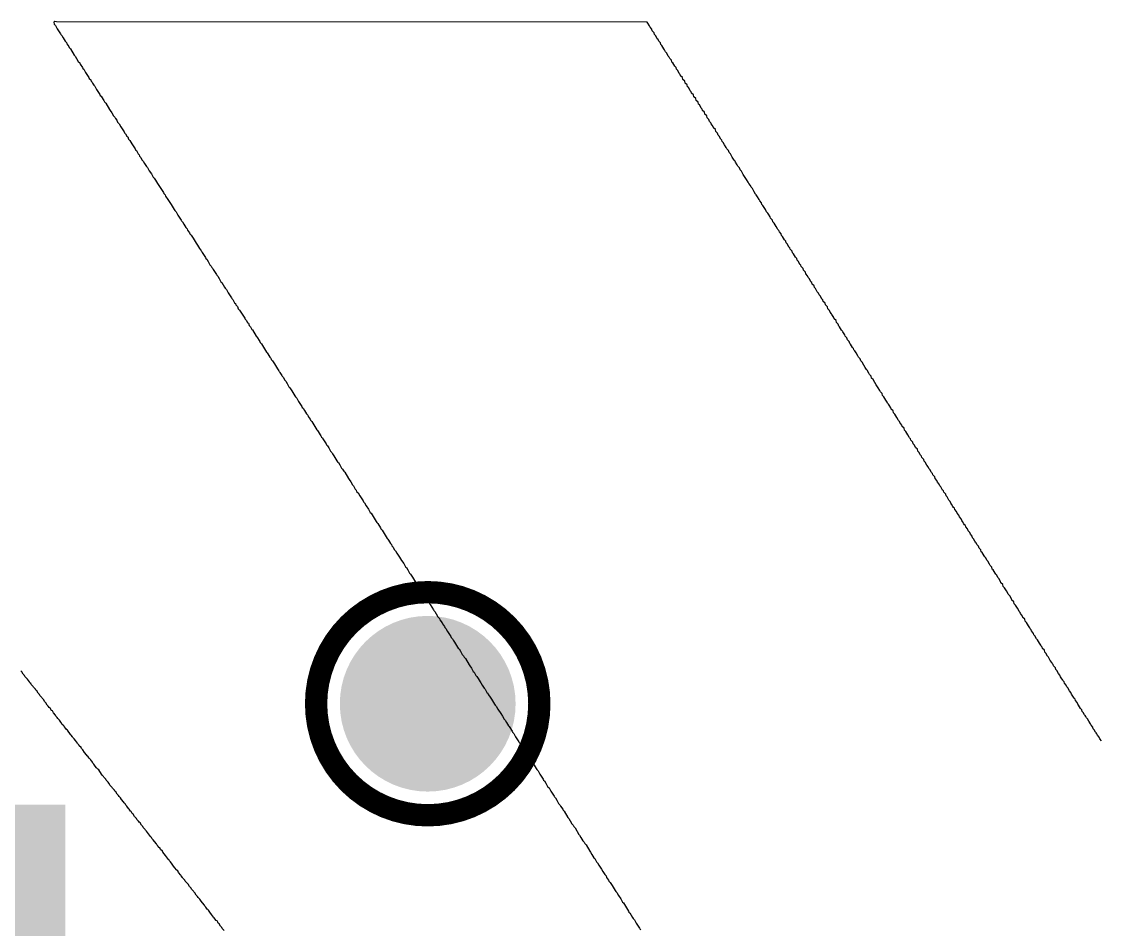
# Model space of a CAD drawing. Header units: inches. Extents: x -10 to 344, y -7 to 75.
# Drawn here: x 4.314 to 6.771, y 10.891 to 12.958 of the extents above; entities that cross this region are included whole.
import ezdxf

# ---------------------------------------------------------------- set-up
doc = ezdxf.new("R2010")
doc.units = ezdxf.units.IN
for name, color, linetype in [('Bottom Layer', 5, 'Continuous'), ('Bottom Overlay', 54, 'Continuous'), ('Drill Drawing', 1, 'Continuous'), ('Mid Layer 1', 16, 'Continuous'), ('Mid Layer 2', 76, 'Continuous'), ('Top Layer', 1, 'Continuous'), ('Top Solder', 216, 'Continuous'), ('Via Holes', 16, 'Continuous')]:
    doc.layers.add(name, color=color, linetype=linetype)

# ---------------------------------------------------------------- blocks, each defined once
blk = doc.blocks.new('DSGP_1575_18_4_A_02_117')
at = {"layer": 'Top Solder'}
blk.add_hatch(color=216, dxfattribs=at).paths.add_polyline_path([(-13.45, 1.85), (-13.45, -1.85), (-17.15, -1.85), (-17.15, 1.85)])

msp = doc.modelspace()

# ---------------------------------------------------------------- hatches: boundary and pattern name
at = {"layer": 'Bottom Layer'}
h = msp.add_hatch(color=5, dxfattribs=at)
edge = h.paths.add_edge_path()
edge.add_arc((5.2381, 11.4051), 0.2, 0, 360)
at = {"layer": 'Mid Layer 1'}
h = msp.add_hatch(color=16, dxfattribs=at)
edge = h.paths.add_edge_path()
edge.add_arc((5.2381, 11.4051), 0.2, 0, 360)
at = {"layer": 'Mid Layer 2'}
h = msp.add_hatch(color=76, dxfattribs=at)
edge = h.paths.add_edge_path()
edge.add_arc((5.2381, 11.4051), 0.2, 0, 360)
at = {"layer": 'Top Layer'}
h = msp.add_hatch(color=1, dxfattribs=at)
edge = h.paths.add_edge_path()
edge.add_arc((5.2381, 11.4051), 0.2, 0, 360)
at = {"layer": 'Via Holes'}
h = msp.add_hatch(color=7, dxfattribs=at)
edge = h.paths.add_edge_path()
edge.add_arc((5.2381, 11.4051), 0.1, 0, 360)

# ---------------------------------------------------------------- linework, layer by layer
at = {"layer": 'Bottom Overlay'}
for p, q in [((4.3895, 12.9581), (4.3869, 12.9566)), ((4.3869, 12.9566), (4.3879, 12.9524)), ((4.3879, 12.9524), (4.391, 12.9493)), ((4.3931, 12.9576), (4.3895, 12.9581)), ((5.7377, 12.9566), (4.3931, 12.9576)), ((5.7388, 12.9545), (5.7377, 12.9566)), ((5.7429, 12.9483), (5.7388, 12.9545)), ((4.391, 12.9493), (4.3952, 12.942)), ((4.3952, 12.942), (4.4025, 12.9306)), ((4.4025, 12.9306), (4.4035, 12.9285)), ((4.4035, 12.9285), (4.4056, 12.9264)), ((4.4056, 12.9264), (4.4087, 12.9212)), ((5.744, 12.9451), (5.7429, 12.9483)), ((5.7481, 12.941), (5.744, 12.9451)), ((5.7492, 12.9368), (5.7481, 12.941)), ((5.7533, 12.9327), (5.7492, 12.9368)), ((5.7544, 12.9285), (5.7533, 12.9327)), ((5.7564, 12.9264), (5.7544, 12.9285)), ((5.7596, 12.9212), (5.7564, 12.9264)), ((4.4087, 12.9212), (4.4129, 12.9139)), ((4.4129, 12.9139), (4.416, 12.9108)), ((4.416, 12.9108), (4.417, 12.9077)), ((4.417, 12.9077), (4.4212, 12.9015)), ((4.4212, 12.9015), (4.4222, 12.8994)), ((5.7606, 12.9191), (5.7596, 12.9212)), ((5.7627, 12.9171), (5.7606, 12.9191)), ((5.7637, 12.9139), (5.7627, 12.9171)), ((5.7679, 12.9098), (5.7637, 12.9139)), ((5.7689, 12.9056), (5.7679, 12.9098)), ((5.771, 12.9035), (5.7689, 12.9056)), ((5.7752, 12.8963), (5.771, 12.9035)), ((4.4222, 12.8994), (4.4254, 12.8963)), ((4.4254, 12.8963), (4.4337, 12.8817)), ((4.4337, 12.8817), (4.4357, 12.8796)), ((4.4357, 12.8796), (4.4389, 12.8744)), ((5.7772, 12.8942), (5.7752, 12.8963)), ((5.7793, 12.889), (5.7772, 12.8942)), ((5.7814, 12.8869), (5.7793, 12.889)), ((5.7845, 12.8817), (5.7814, 12.8869)), ((5.7856, 12.8796), (5.7845, 12.8817)), ((5.7876, 12.8775), (5.7856, 12.8796)), ((5.7887, 12.8744), (5.7876, 12.8775)), ((4.4389, 12.8744), (4.443, 12.8671)), ((4.443, 12.8671), (4.4461, 12.864)), ((4.4461, 12.864), (4.4472, 12.8609)), ((4.4472, 12.8609), (4.4524, 12.8536)), ((4.4524, 12.8536), (4.4534, 12.8515)), ((4.4534, 12.8515), (4.4555, 12.8495)), ((5.7928, 12.8703), (5.7887, 12.8744)), ((5.7939, 12.8661), (5.7928, 12.8703)), ((5.796, 12.864), (5.7939, 12.8661)), ((5.8001, 12.8567), (5.796, 12.864)), ((5.8032, 12.8536), (5.8001, 12.8567)), ((5.8043, 12.8495), (5.8032, 12.8536)), ((4.4555, 12.8495), (4.4597, 12.8422)), ((4.4597, 12.8422), (4.4669, 12.8307)), ((4.4669, 12.8307), (4.468, 12.8287)), ((4.468, 12.8287), (4.4711, 12.8255)), ((5.8064, 12.8474), (5.8043, 12.8495)), ((5.8095, 12.8422), (5.8064, 12.8474)), ((5.8105, 12.8401), (5.8095, 12.8422)), ((5.8126, 12.838), (5.8105, 12.8401)), ((5.8136, 12.8349), (5.8126, 12.838)), ((5.8178, 12.8307), (5.8136, 12.8349)), ((5.8188, 12.8266), (5.8178, 12.8307)), ((4.4711, 12.8255), (4.4721, 12.8224)), ((4.4721, 12.8224), (4.4742, 12.8203)), ((4.4742, 12.8203), (4.4753, 12.8183)), ((4.4753, 12.8183), (4.4784, 12.8131)), ((4.4784, 12.8131), (4.4805, 12.811)), ((4.4805, 12.811), (4.4846, 12.8037)), ((4.4846, 12.8037), (4.4919, 12.7923)), ((5.823, 12.8224), (5.8188, 12.8266)), ((5.824, 12.8183), (5.823, 12.8224)), ((5.8282, 12.8141), (5.824, 12.8183)), ((5.8292, 12.8099), (5.8282, 12.8141)), ((5.8313, 12.8079), (5.8292, 12.8099)), ((5.8344, 12.8027), (5.8313, 12.8079)), ((5.8355, 12.8006), (5.8344, 12.8027)), ((4.4919, 12.7923), (4.4929, 12.7902)), ((4.4929, 12.7902), (4.495, 12.7881)), ((4.495, 12.7881), (4.4992, 12.7808)), ((4.4992, 12.7808), (4.5013, 12.7788)), ((4.5013, 12.7788), (4.5023, 12.7756)), ((5.8376, 12.7985), (5.8355, 12.8006)), ((5.8386, 12.7954), (5.8376, 12.7985)), ((5.8428, 12.7912), (5.8386, 12.7954)), ((5.8438, 12.7871), (5.8428, 12.7912)), ((5.848, 12.7829), (5.8438, 12.7871)), ((5.849, 12.7788), (5.848, 12.7829)), ((5.8532, 12.7746), (5.849, 12.7788)), ((4.5023, 12.7756), (4.5054, 12.7725)), ((4.5054, 12.7725), (4.5137, 12.758)), ((4.5137, 12.758), (4.5158, 12.7559)), ((4.5158, 12.7559), (4.5189, 12.7507)), ((5.8542, 12.7704), (5.8532, 12.7746)), ((5.8563, 12.7683), (5.8542, 12.7704)), ((5.8594, 12.7631), (5.8563, 12.7683)), ((5.8604, 12.7611), (5.8594, 12.7631)), ((5.8625, 12.759), (5.8604, 12.7611)), ((5.8636, 12.7559), (5.8625, 12.759)), ((5.8677, 12.7517), (5.8636, 12.7559)), ((4.5189, 12.7507), (4.5231, 12.7434)), ((4.5231, 12.7434), (4.5262, 12.7403)), ((4.5262, 12.7403), (4.5273, 12.7372)), ((4.5273, 12.7372), (4.5304, 12.734)), ((4.5304, 12.734), (4.5325, 12.7288)), ((4.5325, 12.7288), (4.5356, 12.7257)), ((5.8688, 12.7476), (5.8677, 12.7517)), ((5.8729, 12.7434), (5.8688, 12.7476)), ((5.874, 12.7392), (5.8729, 12.7434)), ((5.8781, 12.7351), (5.874, 12.7392)), ((5.8792, 12.7309), (5.8781, 12.7351)), ((5.8823, 12.7278), (5.8792, 12.7309)), ((4.5356, 12.7257), (4.5397, 12.7184)), ((4.5397, 12.7184), (4.547, 12.707)), ((4.547, 12.707), (4.5481, 12.7049)), ((4.5481, 12.7049), (4.5501, 12.7028)), ((5.8833, 12.7257), (5.8823, 12.7278)), ((5.8875, 12.7195), (5.8833, 12.7257)), ((5.8885, 12.7164), (5.8875, 12.7195)), ((5.8927, 12.7122), (5.8885, 12.7164)), ((5.8937, 12.708), (5.8927, 12.7122)), ((5.8979, 12.7039), (5.8937, 12.708)), ((4.5501, 12.7028), (4.5533, 12.6976)), ((4.5533, 12.6976), (4.5553, 12.6956)), ((4.5553, 12.6956), (4.5574, 12.6904)), ((4.5574, 12.6904), (4.5605, 12.6872)), ((4.5605, 12.6872), (4.5647, 12.68)), ((4.5647, 12.68), (4.572, 12.6685)), ((5.8989, 12.6997), (5.8979, 12.7039)), ((5.901, 12.6976), (5.8989, 12.6997)), ((5.9052, 12.6904), (5.901, 12.6976)), ((5.9072, 12.6883), (5.9052, 12.6904)), ((5.9083, 12.6852), (5.9072, 12.6883)), ((5.9103, 12.6831), (5.9083, 12.6852)), ((5.9135, 12.6779), (5.9103, 12.6831)), ((4.572, 12.6685), (4.573, 12.6664)), ((4.573, 12.6664), (4.5751, 12.6644)), ((4.5751, 12.6644), (4.5793, 12.6571)), ((4.5793, 12.6571), (4.5813, 12.655)), ((4.5813, 12.655), (4.5824, 12.6519)), ((5.9176, 12.6716), (5.9135, 12.6779)), ((5.9187, 12.6685), (5.9176, 12.6716)), ((5.9228, 12.6644), (5.9187, 12.6685)), ((5.9239, 12.6602), (5.9228, 12.6644)), ((5.927, 12.6571), (5.9239, 12.6602)), ((5.9311, 12.6498), (5.927, 12.6571)), ((4.5824, 12.6519), (4.5855, 12.6488)), ((4.5855, 12.6488), (4.5876, 12.6436)), ((4.5876, 12.6436), (4.5907, 12.6404)), ((4.5907, 12.6404), (4.5938, 12.6352)), ((4.5938, 12.6352), (4.598, 12.628)), ((5.9343, 12.6446), (5.9311, 12.6498)), ((5.9353, 12.6425), (5.9343, 12.6446)), ((5.9374, 12.6404), (5.9353, 12.6425)), ((5.9384, 12.6384), (5.9374, 12.6404)), ((5.9426, 12.6321), (5.9384, 12.6384)), ((5.9436, 12.629), (5.9426, 12.6321)), ((4.598, 12.628), (4.6001, 12.6259)), ((4.6001, 12.6259), (4.6042, 12.6186)), ((4.6042, 12.6186), (4.6094, 12.6113)), ((4.6094, 12.6113), (4.6136, 12.604)), ((5.9478, 12.6248), (5.9436, 12.629)), ((5.9488, 12.6207), (5.9478, 12.6248)), ((5.9519, 12.6176), (5.9488, 12.6207)), ((5.9561, 12.6103), (5.9519, 12.6176)), ((5.9592, 12.6051), (5.9561, 12.6103)), ((4.6136, 12.604), (4.6157, 12.602)), ((4.6157, 12.602), (4.6188, 12.5968)), ((4.6188, 12.5968), (4.6229, 12.5895)), ((4.6229, 12.5895), (4.625, 12.5874)), ((4.625, 12.5874), (4.6292, 12.5801)), ((5.9603, 12.603), (5.9592, 12.6051)), ((5.9623, 12.6009), (5.9603, 12.603)), ((5.9634, 12.5988), (5.9623, 12.6009)), ((5.9675, 12.5926), (5.9634, 12.5988)), ((5.9686, 12.5895), (5.9675, 12.5926)), ((5.9727, 12.5853), (5.9686, 12.5895)), ((5.9738, 12.5812), (5.9727, 12.5853)), ((5.9769, 12.578), (5.9738, 12.5812)), ((4.6292, 12.5801), (4.6365, 12.5687)), ((4.6365, 12.5687), (4.6375, 12.5666)), ((4.6375, 12.5666), (4.6406, 12.5635)), ((4.6406, 12.5635), (4.6416, 12.5604)), ((4.6416, 12.5604), (4.6468, 12.5531)), ((5.9811, 12.5708), (5.9769, 12.578)), ((5.9842, 12.5656), (5.9811, 12.5708)), ((5.9852, 12.5635), (5.9842, 12.5656)), ((5.9873, 12.5614), (5.9852, 12.5635)), ((5.9883, 12.5593), (5.9873, 12.5614)), ((5.9925, 12.5531), (5.9883, 12.5593)), ((4.6468, 12.5531), (4.6479, 12.551)), ((4.6479, 12.551), (4.65, 12.5489)), ((4.65, 12.5489), (4.6541, 12.5416)), ((4.6541, 12.5416), (4.6614, 12.5302)), ((5.9935, 12.55), (5.9925, 12.5531)), ((5.9977, 12.5458), (5.9935, 12.55)), ((5.9987, 12.5416), (5.9977, 12.5458)), ((6.0008, 12.5396), (5.9987, 12.5416)), ((6.005, 12.5323), (6.0008, 12.5396)), ((6.0071, 12.5302), (6.005, 12.5323)), ((4.6614, 12.5302), (4.6624, 12.5281)), ((4.6624, 12.5281), (4.6656, 12.525)), ((4.6656, 12.525), (4.6697, 12.5177)), ((4.6697, 12.5177), (4.677, 12.5063)), ((6.0091, 12.525), (6.0071, 12.5302)), ((6.0123, 12.5219), (6.0091, 12.525)), ((6.0133, 12.5198), (6.0123, 12.5219)), ((6.0175, 12.5136), (6.0133, 12.5198)), ((6.0185, 12.5104), (6.0175, 12.5136)), ((6.0227, 12.5063), (6.0185, 12.5104)), ((4.677, 12.5063), (4.6781, 12.5042)), ((4.6781, 12.5042), (4.6801, 12.5021)), ((4.6801, 12.5021), (4.6832, 12.4969)), ((4.6832, 12.4969), (4.6874, 12.4897)), ((4.6874, 12.4897), (4.6905, 12.4865)), ((4.6905, 12.4865), (4.6916, 12.4834)), ((4.6916, 12.4834), (4.6957, 12.4772)), ((6.0237, 12.5021), (6.0227, 12.5063)), ((6.0268, 12.499), (6.0237, 12.5021)), ((6.031, 12.4917), (6.0268, 12.499)), ((6.0341, 12.4865), (6.031, 12.4917)), ((6.0351, 12.4845), (6.0341, 12.4865)), ((6.0372, 12.4824), (6.0351, 12.4845)), ((4.6957, 12.4772), (4.6968, 12.4751)), ((4.6968, 12.4751), (4.6999, 12.472)), ((4.6999, 12.472), (4.704, 12.4647)), ((4.704, 12.4647), (4.7113, 12.4533)), ((6.0383, 12.4793), (6.0372, 12.4824)), ((6.0424, 12.4751), (6.0383, 12.4793)), ((6.0435, 12.4709), (6.0424, 12.4751)), ((6.0455, 12.4689), (6.0435, 12.4709)), ((6.0497, 12.4616), (6.0455, 12.4689)), ((6.0528, 12.4585), (6.0497, 12.4616)), ((6.0539, 12.4543), (6.0528, 12.4585)), ((4.7113, 12.4533), (4.7124, 12.4512)), ((4.7124, 12.4512), (4.7144, 12.4491)), ((4.7144, 12.4491), (4.7186, 12.4418)), ((4.7186, 12.4418), (4.7207, 12.4397)), ((4.7207, 12.4397), (4.7217, 12.4366)), ((4.7217, 12.4366), (4.7238, 12.4345)), ((4.7238, 12.4345), (4.7248, 12.4325)), ((6.0559, 12.4522), (6.0539, 12.4543)), ((6.0591, 12.447), (6.0559, 12.4522)), ((6.0601, 12.4449), (6.0591, 12.447)), ((6.0622, 12.4429), (6.0601, 12.4449)), ((6.0632, 12.4397), (6.0622, 12.4429)), ((6.0674, 12.4356), (6.0632, 12.4397)), ((6.0684, 12.4314), (6.0674, 12.4356)), ((4.7248, 12.4325), (4.7321, 12.421)), ((4.7321, 12.421), (4.7332, 12.4189)), ((4.7332, 12.4189), (4.7352, 12.4169)), ((4.7352, 12.4169), (4.7384, 12.4117)), ((4.7384, 12.4117), (4.7425, 12.4044)), ((6.0705, 12.4293), (6.0684, 12.4314)), ((6.0747, 12.4221), (6.0705, 12.4293)), ((6.0778, 12.4189), (6.0747, 12.4221)), ((6.0788, 12.4148), (6.0778, 12.4189)), ((6.0809, 12.4127), (6.0788, 12.4148)), ((6.084, 12.4075), (6.0809, 12.4127)), ((4.7425, 12.4044), (4.7456, 12.4013)), ((4.7456, 12.4013), (4.7467, 12.3981)), ((4.7467, 12.3981), (4.7488, 12.3961)), ((4.7488, 12.3961), (4.7498, 12.394)), ((4.7498, 12.394), (4.7571, 12.3825)), ((6.0851, 12.4054), (6.084, 12.4075)), ((6.0871, 12.4033), (6.0851, 12.4054)), ((6.0882, 12.4002), (6.0871, 12.4033)), ((6.0923, 12.3961), (6.0882, 12.4002)), ((6.0934, 12.3919), (6.0923, 12.3961)), ((6.0975, 12.3877), (6.0934, 12.3919)), ((6.0986, 12.3836), (6.0975, 12.3877)), ((4.7571, 12.3825), (4.7581, 12.3805)), ((4.7581, 12.3805), (4.7602, 12.3784)), ((4.7602, 12.3784), (4.7633, 12.3732)), ((4.7633, 12.3732), (4.7675, 12.3659)), ((4.7675, 12.3659), (4.7696, 12.3638)), ((4.7696, 12.3638), (4.7758, 12.3534)), ((6.1027, 12.3794), (6.0986, 12.3836)), ((6.1038, 12.3753), (6.1027, 12.3794)), ((6.1059, 12.3732), (6.1038, 12.3753)), ((6.109, 12.368), (6.1059, 12.3732)), ((6.11, 12.3659), (6.109, 12.368)), ((6.1121, 12.3638), (6.11, 12.3659)), ((6.1131, 12.3607), (6.1121, 12.3638)), ((6.1173, 12.3565), (6.1131, 12.3607)), ((4.7758, 12.3534), (4.7768, 12.3513)), ((4.7768, 12.3513), (4.78, 12.3482)), ((4.78, 12.3482), (4.7841, 12.3409)), ((4.7841, 12.3409), (4.7914, 12.3295)), ((6.1183, 12.3524), (6.1173, 12.3565)), ((6.1204, 12.3503), (6.1183, 12.3524)), ((6.1246, 12.343), (6.1204, 12.3503)), ((6.1277, 12.3399), (6.1246, 12.343)), ((6.1287, 12.3357), (6.1277, 12.3399)), ((6.1308, 12.3337), (6.1287, 12.3357)), ((4.7914, 12.3295), (4.7924, 12.3274)), ((4.7924, 12.3274), (4.7945, 12.3253)), ((4.7945, 12.3253), (4.7987, 12.3181)), ((4.7987, 12.3181), (4.8008, 12.316)), ((4.8008, 12.316), (4.8018, 12.3129)), ((4.8018, 12.3129), (4.8049, 12.3097)), ((6.1339, 12.3285), (6.1308, 12.3337)), ((6.135, 12.3264), (6.1339, 12.3285)), ((6.1371, 12.3243), (6.135, 12.3264)), ((6.1381, 12.3212), (6.1371, 12.3243)), ((6.1423, 12.317), (6.1381, 12.3212)), ((6.1433, 12.3129), (6.1423, 12.317)), ((6.1475, 12.3087), (6.1433, 12.3129)), ((4.8049, 12.3097), (4.807, 12.3045)), ((4.807, 12.3045), (4.8101, 12.3014)), ((4.8101, 12.3014), (4.8143, 12.2941)), ((4.8143, 12.2941), (4.8216, 12.2827)), ((6.1485, 12.3045), (6.1475, 12.3087)), ((6.1527, 12.3004), (6.1485, 12.3045)), ((6.1537, 12.2962), (6.1527, 12.3004)), ((6.1568, 12.2931), (6.1537, 12.2962)), ((6.1579, 12.291), (6.1568, 12.2931)), ((6.162, 12.2848), (6.1579, 12.291)), ((4.8216, 12.2827), (4.8226, 12.2806)), ((4.8226, 12.2806), (4.8247, 12.2785)), ((4.8247, 12.2785), (4.8278, 12.2733)), ((4.8278, 12.2733), (4.8299, 12.2713)), ((4.8299, 12.2713), (4.832, 12.2661)), ((4.832, 12.2661), (4.8351, 12.2629)), ((4.8351, 12.2629), (4.8377, 12.2572)), ((6.163, 12.2817), (6.162, 12.2848)), ((6.1672, 12.2775), (6.163, 12.2817)), ((6.1683, 12.2733), (6.1672, 12.2775)), ((6.1724, 12.2692), (6.1683, 12.2733)), ((6.1734, 12.265), (6.1724, 12.2692)), ((6.1755, 12.2629), (6.1734, 12.265)), ((6.1797, 12.2557), (6.1755, 12.2629)), ((4.8377, 12.2572), (4.8392, 12.2567)), ((4.8392, 12.2567), (4.8476, 12.2421)), ((4.8476, 12.2421), (4.8496, 12.2401)), ((4.8496, 12.2401), (4.8559, 12.2297)), ((6.1818, 12.2536), (6.1797, 12.2557)), ((6.1828, 12.2515), (6.1818, 12.2536)), ((6.187, 12.2453), (6.1828, 12.2515)), ((6.188, 12.2421), (6.187, 12.2453)), ((6.1922, 12.238), (6.188, 12.2421)), ((6.1932, 12.2338), (6.1922, 12.238)), ((4.8559, 12.2297), (4.8569, 12.2276)), ((4.8569, 12.2276), (4.86, 12.2245)), ((4.86, 12.2245), (4.8642, 12.2172)), ((4.8642, 12.2172), (4.8715, 12.2058)), ((6.1974, 12.2297), (6.1932, 12.2338)), ((6.1984, 12.2255), (6.1974, 12.2297)), ((6.2005, 12.2234), (6.1984, 12.2255)), ((6.2046, 12.2162), (6.2005, 12.2234)), ((6.2067, 12.2141), (6.2046, 12.2162)), ((6.2078, 12.211), (6.2067, 12.2141)), ((4.8715, 12.2058), (4.8725, 12.2037)), ((4.8725, 12.2037), (4.8746, 12.2016)), ((4.8746, 12.2016), (4.8788, 12.1943)), ((4.8788, 12.1943), (4.8808, 12.1922)), ((4.8808, 12.1922), (4.8819, 12.1891)), ((4.8819, 12.1891), (4.885, 12.186)), ((6.2098, 12.2089), (6.2078, 12.211)), ((6.213, 12.2037), (6.2098, 12.2089)), ((6.2171, 12.1974), (6.213, 12.2037)), ((6.2182, 12.1943), (6.2171, 12.1974)), ((6.2223, 12.1902), (6.2182, 12.1943)), ((6.2234, 12.186), (6.2223, 12.1902)), ((4.885, 12.186), (4.8892, 12.1787)), ((4.8892, 12.1787), (4.8964, 12.1673)), ((4.8964, 12.1673), (4.8975, 12.1652)), ((4.8975, 12.1652), (4.8996, 12.1631)), ((6.2265, 12.1829), (6.2234, 12.186)), ((6.2306, 12.1756), (6.2265, 12.1829)), ((6.2338, 12.1704), (6.2306, 12.1756)), ((6.2348, 12.1683), (6.2338, 12.1704)), ((6.2369, 12.1662), (6.2348, 12.1683)), ((6.2379, 12.1642), (6.2369, 12.1662)), ((6.2421, 12.1579), (6.2379, 12.1642)), ((4.8996, 12.1631), (4.9001, 12.1616)), ((4.9001, 12.1616), (4.9006, 12.161)), ((4.9006, 12.161), (4.9016, 12.159)), ((4.9016, 12.159), (4.9058, 12.1527)), ((4.9058, 12.1527), (4.9068, 12.1506)), ((4.9068, 12.1506), (4.91, 12.1475)), ((4.91, 12.1475), (4.912, 12.1423)), ((4.912, 12.1423), (4.9151, 12.1392)), ((4.9151, 12.1392), (4.9183, 12.134)), ((6.2431, 12.1548), (6.2421, 12.1579)), ((6.2473, 12.1506), (6.2431, 12.1548)), ((6.2483, 12.1465), (6.2473, 12.1506)), ((6.2514, 12.1434), (6.2483, 12.1465)), ((6.2556, 12.1361), (6.2514, 12.1434)), ((4.9183, 12.134), (4.9224, 12.1267)), ((4.9224, 12.1267), (4.9245, 12.1246)), ((4.9245, 12.1246), (4.9287, 12.1174)), ((4.9287, 12.1174), (4.9359, 12.1059)), ((6.2587, 12.1309), (6.2556, 12.1361)), ((6.2598, 12.1288), (6.2587, 12.1309)), ((6.2618, 12.1267), (6.2598, 12.1288)), ((6.2629, 12.1246), (6.2618, 12.1267)), ((6.267, 12.1184), (6.2629, 12.1246)), ((6.2681, 12.1153), (6.267, 12.1184)), ((6.2722, 12.1111), (6.2681, 12.1153)), ((4.9359, 12.1059), (4.937, 12.1038)), ((4.937, 12.1038), (4.9401, 12.1007)), ((4.9401, 12.1007), (4.9443, 12.0934)), ((4.9443, 12.0934), (4.9515, 12.082)), ((6.2733, 12.107), (6.2722, 12.1111)), ((6.2764, 12.1038), (6.2733, 12.107)), ((6.2806, 12.0966), (6.2764, 12.1038)), ((6.2837, 12.0914), (6.2806, 12.0966)), ((6.2847, 12.0893), (6.2837, 12.0914)), ((4.9515, 12.082), (4.9526, 12.0799)), ((4.9526, 12.0799), (4.9547, 12.0778)), ((4.9547, 12.0778), (4.9578, 12.0726)), ((4.9578, 12.0726), (4.9619, 12.0654)), ((4.9619, 12.0654), (4.9651, 12.0622)), ((6.2868, 12.0872), (6.2847, 12.0893)), ((6.2878, 12.0851), (6.2868, 12.0872)), ((6.292, 12.0789), (6.2878, 12.0851)), ((6.293, 12.0758), (6.292, 12.0789)), ((6.2972, 12.0716), (6.293, 12.0758)), ((6.2982, 12.0674), (6.2972, 12.0716)), ((6.3014, 12.0643), (6.2982, 12.0674)), ((4.9651, 12.0622), (4.9661, 12.0591)), ((4.9661, 12.0591), (4.9703, 12.0529)), ((4.9703, 12.0529), (4.9713, 12.0508)), ((4.9713, 12.0508), (4.9744, 12.0477)), ((4.9744, 12.0477), (4.9786, 12.0404)), ((6.3055, 12.057), (6.3014, 12.0643)), ((6.3086, 12.0518), (6.3055, 12.057)), ((6.3097, 12.0498), (6.3086, 12.0518)), ((6.3118, 12.0477), (6.3097, 12.0498)), ((6.3128, 12.0456), (6.3118, 12.0477)), ((6.317, 12.0394), (6.3128, 12.0456)), ((4.9786, 12.0404), (4.9859, 12.029)), ((4.9859, 12.029), (4.9869, 12.0269)), ((4.9869, 12.0269), (4.989, 12.0248)), ((4.989, 12.0248), (4.9931, 12.0175)), ((4.9931, 12.0175), (4.9952, 12.0154)), ((6.318, 12.0362), (6.317, 12.0394)), ((6.3222, 12.0321), (6.318, 12.0362)), ((6.3232, 12.0279), (6.3222, 12.0321)), ((6.3263, 12.0248), (6.3232, 12.0279)), ((6.3305, 12.0175), (6.3263, 12.0248)), ((6.3336, 12.0123), (6.3305, 12.0175)), ((4.9952, 12.0154), (4.9963, 12.0123)), ((4.9963, 12.0123), (4.9983, 12.0102)), ((4.9983, 12.0102), (4.9994, 12.0082)), ((4.9994, 12.0082), (5.0067, 11.9967)), ((5.0067, 11.9967), (5.0077, 11.9946)), ((5.0077, 11.9946), (5.0098, 11.9926)), ((5.0098, 11.9926), (5.0129, 11.9874)), ((6.3346, 12.0102), (6.3336, 12.0123)), ((6.3367, 12.0082), (6.3346, 12.0102)), ((6.3378, 12.005), (6.3367, 12.0082)), ((6.3419, 12.0009), (6.3378, 12.005)), ((6.343, 11.9967), (6.3419, 12.0009)), ((6.345, 11.9946), (6.343, 11.9967)), ((6.3492, 11.9874), (6.345, 11.9946)), ((5.0129, 11.9874), (5.0171, 11.9801)), ((5.0171, 11.9801), (5.0202, 11.977)), ((5.0202, 11.977), (5.0212, 11.9739)), ((5.0212, 11.9739), (5.0233, 11.9718)), ((5.0233, 11.9718), (5.0243, 11.9697)), ((5.0243, 11.9697), (5.0316, 11.9583)), ((6.3523, 11.9843), (6.3492, 11.9874)), ((6.3534, 11.9801), (6.3523, 11.9843)), ((6.3554, 11.978), (6.3534, 11.9801)), ((6.3586, 11.9728), (6.3554, 11.978)), ((6.3596, 11.9707), (6.3586, 11.9728)), ((6.3617, 11.9687), (6.3596, 11.9707)), ((6.3627, 11.9655), (6.3617, 11.9687)), ((5.0316, 11.9583), (5.0327, 11.9562)), ((5.0327, 11.9562), (5.0347, 11.9541)), ((5.0347, 11.9541), (5.0379, 11.9489)), ((5.0379, 11.9489), (5.042, 11.9416)), ((6.3669, 11.9614), (6.3627, 11.9655)), ((6.3679, 11.9572), (6.3669, 11.9614)), ((6.37, 11.9551), (6.3679, 11.9572)), ((6.3742, 11.9479), (6.37, 11.9551)), ((6.3773, 11.9447), (6.3742, 11.9479)), ((6.3783, 11.9406), (6.3773, 11.9447)), ((5.042, 11.9416), (5.0441, 11.9395)), ((5.0441, 11.9395), (5.0472, 11.9343)), ((5.0472, 11.9343), (5.0493, 11.9323)), ((5.0493, 11.9323), (5.0576, 11.9177)), ((5.0576, 11.9177), (5.0597, 11.9156)), ((6.3804, 11.9385), (6.3783, 11.9406)), ((6.3835, 11.9333), (6.3804, 11.9385)), ((6.3846, 11.9312), (6.3835, 11.9333)), ((6.3866, 11.9291), (6.3846, 11.9312)), ((6.3877, 11.926), (6.3866, 11.9291)), ((6.3918, 11.9219), (6.3877, 11.926)), ((6.3929, 11.9177), (6.3918, 11.9219)), ((6.397, 11.9135), (6.3929, 11.9177)), ((5.0597, 11.9156), (5.0628, 11.9104)), ((5.0628, 11.9104), (5.067, 11.9031)), ((5.067, 11.9031), (5.0691, 11.9011)), ((5.0691, 11.9011), (5.0732, 11.8938)), ((5.0732, 11.8938), (5.0753, 11.8917)), ((6.3981, 11.9094), (6.397, 11.9135)), ((6.4022, 11.9052), (6.3981, 11.9094)), ((6.4033, 11.9011), (6.4022, 11.9052)), ((6.4054, 11.899), (6.4033, 11.9011)), ((6.4095, 11.8917), (6.4054, 11.899)), ((5.0753, 11.8917), (5.0763, 11.8886)), ((5.0763, 11.8886), (5.0795, 11.8855)), ((5.0795, 11.8855), (5.0836, 11.8782)), ((5.0836, 11.8782), (5.0909, 11.8667)), ((6.4116, 11.8896), (6.4095, 11.8917)), ((6.4126, 11.8865), (6.4116, 11.8896)), ((6.4168, 11.8823), (6.4126, 11.8865)), ((6.4178, 11.8782), (6.4168, 11.8823)), ((6.4199, 11.8761), (6.4178, 11.8782)), ((6.4241, 11.8688), (6.4199, 11.8761)), ((6.4272, 11.8657), (6.4241, 11.8688)), ((5.0909, 11.8667), (5.0919, 11.8647)), ((5.0919, 11.8647), (5.094, 11.8626)), ((5.094, 11.8626), (5.0982, 11.8553)), ((5.0982, 11.8553), (5.1034, 11.848)), ((5.1034, 11.848), (5.1075, 11.8407)), ((6.4282, 11.8615), (6.4272, 11.8657)), ((6.4303, 11.8595), (6.4282, 11.8615)), ((6.4334, 11.8543), (6.4303, 11.8595)), ((6.4345, 11.8522), (6.4334, 11.8543)), ((6.4365, 11.8501), (6.4345, 11.8522)), ((6.4376, 11.847), (6.4365, 11.8501)), ((6.4417, 11.8428), (6.4376, 11.847)), ((5.1075, 11.8407), (5.1096, 11.8387)), ((5.1096, 11.8387), (5.1138, 11.8314)), ((5.1138, 11.8314), (5.1211, 11.8199)), ((5.1211, 11.8199), (5.1221, 11.8179)), ((6.4428, 11.8387), (6.4417, 11.8428)), ((6.4469, 11.8345), (6.4428, 11.8387)), ((6.448, 11.8303), (6.4469, 11.8345)), ((6.4521, 11.8262), (6.448, 11.8303)), ((6.4532, 11.822), (6.4521, 11.8262)), ((6.4553, 11.8199), (6.4532, 11.822)), ((6.4584, 11.8147), (6.4553, 11.8199)), ((5.1221, 11.8179), (5.1242, 11.8158)), ((5.1242, 11.8158), (5.1304, 11.8054)), ((5.1304, 11.8054), (5.1315, 11.8033)), ((5.1315, 11.8033), (5.1346, 11.8002)), ((5.1346, 11.8002), (5.1387, 11.7929)), ((6.4594, 11.8127), (6.4584, 11.8147)), ((6.4615, 11.8106), (6.4594, 11.8127)), ((6.4625, 11.8075), (6.4615, 11.8106)), ((6.4667, 11.8033), (6.4625, 11.8075)), ((6.4677, 11.7991), (6.4667, 11.8033)), ((6.4719, 11.795), (6.4677, 11.7991)), ((6.4729, 11.7908), (6.4719, 11.795)), ((5.1387, 11.7929), (5.146, 11.7815)), ((5.146, 11.7815), (5.1471, 11.7794)), ((5.1471, 11.7794), (5.1491, 11.7773)), ((5.1491, 11.7773), (5.1533, 11.77)), ((6.4771, 11.7867), (6.4729, 11.7908)), ((6.4781, 11.7825), (6.4771, 11.7867)), ((6.4802, 11.7804), (6.4781, 11.7825)), ((6.4833, 11.7752), (6.4802, 11.7804)), ((6.4844, 11.7731), (6.4833, 11.7752)), ((6.4865, 11.7711), (6.4844, 11.7731)), ((6.4875, 11.7679), (6.4865, 11.7711)), ((5.1533, 11.77), (5.1554, 11.7679)), ((5.1554, 11.7679), (5.1564, 11.7648)), ((5.1564, 11.7648), (5.1595, 11.7617)), ((5.1595, 11.7617), (5.1616, 11.7565)), ((5.1616, 11.7565), (5.1647, 11.7534)), ((5.1647, 11.7534), (5.1678, 11.7482)), ((5.1678, 11.7482), (5.172, 11.7409)), ((6.4917, 11.7638), (6.4875, 11.7679)), ((6.4927, 11.7596), (6.4917, 11.7638)), ((6.4969, 11.7555), (6.4927, 11.7596)), ((6.4979, 11.7513), (6.4969, 11.7555)), ((6.5, 11.7492), (6.4979, 11.7513)), ((6.5041, 11.742), (6.5, 11.7492)), ((5.172, 11.7409), (5.1741, 11.7388)), ((5.1741, 11.7388), (5.1782, 11.7315)), ((5.1782, 11.7315), (5.1834, 11.7243)), ((5.1834, 11.7243), (5.1876, 11.717)), ((6.5062, 11.7399), (6.5041, 11.742)), ((6.5073, 11.7378), (6.5062, 11.7399)), ((6.5114, 11.7315), (6.5073, 11.7378)), ((6.5125, 11.7295), (6.5114, 11.7315)), ((6.5166, 11.7232), (6.5125, 11.7295)), ((6.5177, 11.7201), (6.5166, 11.7232)), ((5.1876, 11.717), (5.1897, 11.7149)), ((5.1897, 11.7149), (5.1928, 11.7097)), ((5.1928, 11.7097), (5.197, 11.7024)), ((5.197, 11.7024), (5.199, 11.7004)), ((5.199, 11.7004), (5.2032, 11.6931)), ((6.5218, 11.716), (6.5177, 11.7201)), ((6.5229, 11.7118), (6.5218, 11.716)), ((6.5249, 11.7097), (6.5229, 11.7118)), ((6.5291, 11.7024), (6.5249, 11.7097)), ((6.5312, 11.7004), (6.5291, 11.7024)), ((6.5322, 11.6983), (6.5312, 11.7004)), ((6.5364, 11.692), (6.5322, 11.6983)), ((5.2032, 11.6931), (5.2105, 11.6816)), ((5.2105, 11.6816), (5.2115, 11.6796)), ((5.2115, 11.6796), (5.2146, 11.6764)), ((5.2146, 11.6764), (5.2188, 11.6692)), ((6.5374, 11.69), (6.5364, 11.692)), ((6.5416, 11.6837), (6.5374, 11.69)), ((6.5426, 11.6806), (6.5416, 11.6837)), ((6.5468, 11.6764), (6.5426, 11.6806)), ((6.5478, 11.6723), (6.5468, 11.6764)), ((6.5509, 11.6692), (6.5478, 11.6723)), ((5.2188, 11.6692), (5.2261, 11.6577)), ((5.2261, 11.6577), (5.2271, 11.6556)), ((5.2271, 11.6556), (5.2292, 11.6536)), ((5.2292, 11.6536), (5.2323, 11.6484)), ((5.2323, 11.6484), (5.2365, 11.6411)), ((6.5551, 11.6619), (6.5509, 11.6692)), ((6.5582, 11.6567), (6.5551, 11.6619)), ((6.5593, 11.6546), (6.5582, 11.6567)), ((6.5613, 11.6525), (6.5593, 11.6546)), ((6.5624, 11.6504), (6.5613, 11.6525)), ((6.5665, 11.6442), (6.5624, 11.6504)), ((5.2365, 11.6411), (5.2396, 11.638)), ((5.2396, 11.638), (5.2438, 11.6307)), ((5.2438, 11.6307), (5.251, 11.6192)), ((6.5676, 11.6411), (6.5665, 11.6442)), ((6.5717, 11.6369), (6.5676, 11.6411)), ((6.5728, 11.6328), (6.5717, 11.6369)), ((6.5759, 11.6296), (6.5728, 11.6328)), ((6.5801, 11.6224), (6.5759, 11.6296)), ((5.251, 11.6192), (5.2521, 11.6172)), ((5.2521, 11.6172), (5.2542, 11.6151)), ((5.2542, 11.6151), (5.2573, 11.6099)), ((5.2573, 11.6099), (5.2614, 11.6026)), ((5.2614, 11.6026), (5.2646, 11.5995)), ((5.2646, 11.5995), (5.2656, 11.5964)), ((6.5832, 11.6172), (6.5801, 11.6224)), ((6.5842, 11.6151), (6.5832, 11.6172)), ((6.5863, 11.613), (6.5842, 11.6151)), ((6.5873, 11.6109), (6.5863, 11.613)), ((6.5915, 11.6047), (6.5873, 11.6109)), ((6.5925, 11.6016), (6.5915, 11.6047)), ((6.5967, 11.5974), (6.5925, 11.6016)), ((5.2656, 11.5964), (5.2708, 11.5891)), ((5.2708, 11.5891), (5.2718, 11.587)), ((5.2718, 11.587), (5.276, 11.5808)), ((5.276, 11.5808), (5.277, 11.5787)), ((5.277, 11.5787), (5.2791, 11.5766)), ((5.2791, 11.5766), (5.2833, 11.5693)), ((6.5977, 11.5932), (6.5967, 11.5974)), ((6.6009, 11.5901), (6.5977, 11.5932)), ((6.605, 11.5828), (6.6009, 11.5901)), ((6.6081, 11.5776), (6.605, 11.5828)), ((6.6092, 11.5756), (6.6081, 11.5776)), ((6.6113, 11.5735), (6.6092, 11.5756)), ((5.2833, 11.5693), (5.2906, 11.5579)), ((5.2906, 11.5579), (5.2916, 11.5558)), ((5.2916, 11.5558), (5.2947, 11.5527)), ((5.2947, 11.5527), (5.2958, 11.5496)), ((5.2958, 11.5496), (5.2978, 11.5475)), ((6.6123, 11.5714), (6.6113, 11.5735)), ((6.6165, 11.5652), (6.6123, 11.5714)), ((6.6175, 11.562), (6.6165, 11.5652)), ((6.6196, 11.56), (6.6175, 11.562)), ((6.6237, 11.5527), (6.6196, 11.56)), ((6.6258, 11.5506), (6.6237, 11.5527)), ((6.63, 11.5433), (6.6258, 11.5506)), ((5.2978, 11.5475), (5.2989, 11.5454)), ((5.2989, 11.5454), (5.3062, 11.534)), ((5.3062, 11.534), (5.3072, 11.5319)), ((5.3072, 11.5319), (5.3093, 11.5298)), ((5.3093, 11.5298), (5.3124, 11.5246)), ((5.3124, 11.5246), (5.3166, 11.5173)), ((6.6331, 11.5381), (6.63, 11.5433)), ((6.6341, 11.536), (6.6331, 11.5381)), ((6.6362, 11.534), (6.6341, 11.536)), ((6.6373, 11.5308), (6.6362, 11.534)), ((6.6414, 11.5267), (6.6373, 11.5308)), ((6.6425, 11.5225), (6.6414, 11.5267)), ((5.3166, 11.5173), (5.3197, 11.5142)), ((5.3197, 11.5142), (5.3207, 11.5111)), ((5.3207, 11.5111), (5.3238, 11.508)), ((5.3238, 11.508), (5.3322, 11.4934)), ((6.6445, 11.5204), (6.6425, 11.5225)), ((6.6487, 11.5132), (6.6445, 11.5204)), ((6.6508, 11.5111), (6.6487, 11.5132)), ((6.6549, 11.5038), (6.6508, 11.5111)), ((6.6581, 11.4986), (6.6549, 11.5038)), ((4.3141, 11.4778), (4.312, 11.4799)), ((4.3172, 11.4726), (4.3141, 11.4778)), ((5.3322, 11.4934), (5.3342, 11.4913)), ((5.3342, 11.4913), (5.3374, 11.4861)), ((5.3374, 11.4861), (5.3415, 11.4788)), ((5.3415, 11.4788), (5.3436, 11.4768)), ((5.3436, 11.4768), (5.3478, 11.4695)), ((6.6591, 11.4965), (6.6581, 11.4986)), ((6.6612, 11.4944), (6.6591, 11.4965)), ((6.6622, 11.4913), (6.6612, 11.4944)), ((6.6664, 11.4872), (6.6622, 11.4913)), ((6.6674, 11.483), (6.6664, 11.4872)), ((6.6695, 11.4809), (6.6674, 11.483)), ((6.6736, 11.4736), (6.6695, 11.4809)), ((4.3203, 11.4695), (4.3172, 11.4726)), ((4.3214, 11.4674), (4.3203, 11.4695)), ((4.3245, 11.4643), (4.3214, 11.4674)), ((4.3271, 11.4607), (4.3245, 11.4643)), ((4.3318, 11.4549), (4.3271, 11.4607)), ((4.3328, 11.4529), (4.3318, 11.4549)), ((4.3349, 11.4508), (4.3328, 11.4529)), ((4.3359, 11.4487), (4.3349, 11.4508)), ((5.3478, 11.4695), (5.3498, 11.4674)), ((5.3498, 11.4674), (5.353, 11.4622)), ((5.353, 11.4622), (5.3571, 11.4549)), ((5.3571, 11.4549), (5.3592, 11.4529)), ((5.3592, 11.4529), (5.3623, 11.4477)), ((6.6768, 11.4705), (6.6736, 11.4736)), ((6.6778, 11.4664), (6.6768, 11.4705)), ((6.6799, 11.4643), (6.6778, 11.4664)), ((6.683, 11.4591), (6.6799, 11.4643)), ((6.6841, 11.457), (6.683, 11.4591)), ((6.6861, 11.4549), (6.6841, 11.457)), ((6.6872, 11.4518), (6.6861, 11.4549)), ((6.6913, 11.4477), (6.6872, 11.4518)), ((4.3401, 11.4445), (4.3359, 11.4487)), ((4.3411, 11.4425), (4.3401, 11.4445)), ((4.3453, 11.4383), (4.3411, 11.4425)), ((4.3463, 11.4362), (4.3453, 11.4383)), ((4.3484, 11.4341), (4.3463, 11.4362)), ((4.3515, 11.4289), (4.3484, 11.4341)), ((4.3546, 11.4258), (4.3515, 11.4289)), ((5.3623, 11.4477), (5.3665, 11.4404)), ((5.3665, 11.4404), (5.3686, 11.4383)), ((5.3686, 11.4383), (5.3727, 11.431)), ((5.3727, 11.431), (5.3748, 11.4289)), ((5.3748, 11.4289), (5.3758, 11.4258)), ((6.6924, 11.4435), (6.6913, 11.4477)), ((6.6944, 11.4414), (6.6924, 11.4435)), ((6.6986, 11.4341), (6.6944, 11.4414)), ((6.7017, 11.431), (6.6986, 11.4341)), ((6.7028, 11.4269), (6.7017, 11.431)), ((6.7048, 11.4248), (6.7028, 11.4269)), ((4.3557, 11.4237), (4.3546, 11.4258)), ((4.3598, 11.4196), (4.3557, 11.4237)), ((4.3609, 11.4175), (4.3598, 11.4196)), ((4.364, 11.4144), (4.3609, 11.4175)), ((4.3671, 11.4092), (4.364, 11.4144)), ((4.3692, 11.4071), (4.3671, 11.4092)), ((4.3723, 11.4019), (4.3692, 11.4071)), ((4.3744, 11.3998), (4.3723, 11.4019)), ((5.3758, 11.4258), (5.379, 11.4227)), ((5.379, 11.4227), (5.3831, 11.4154)), ((5.3831, 11.4154), (5.3904, 11.404)), ((5.3904, 11.404), (5.3914, 11.4019)), ((5.3914, 11.4019), (5.3935, 11.3998)), ((6.709, 11.4175), (6.7048, 11.4248)), ((6.7111, 11.4154), (6.709, 11.4175)), ((6.7121, 11.4123), (6.7111, 11.4154)), ((6.7163, 11.4081), (6.7121, 11.4123)), ((6.7173, 11.404), (6.7163, 11.4081)), ((6.7194, 11.4019), (6.7173, 11.404)), ((6.7236, 11.3946), (6.7194, 11.4019)), ((4.377, 11.3962), (4.3744, 11.3998)), ((4.3791, 11.3951), (4.377, 11.3962)), ((4.3822, 11.3899), (4.3791, 11.3951)), ((4.3843, 11.3889), (4.3822, 11.3899)), ((4.3864, 11.3847), (4.3843, 11.3889)), ((4.391, 11.379), (4.3864, 11.3847)), ((4.3921, 11.3769), (4.391, 11.379)), ((5.3935, 11.3998), (5.3977, 11.3925)), ((5.3977, 11.3925), (5.4044, 11.3827)), ((5.4044, 11.3827), (5.4081, 11.3769)), ((6.7267, 11.3915), (6.7236, 11.3946)), ((6.7277, 11.3873), (6.7267, 11.3915)), ((6.7298, 11.3853), (6.7277, 11.3873)), ((6.7329, 11.3801), (6.7298, 11.3853)), ((6.734, 11.378), (6.7329, 11.3801)), ((6.736, 11.3759), (6.734, 11.378)), ((4.3952, 11.3738), (4.3921, 11.3769)), ((4.3962, 11.3717), (4.3952, 11.3738)), ((4.4004, 11.3676), (4.3962, 11.3717)), ((4.4014, 11.3655), (4.4004, 11.3676)), ((4.4035, 11.3634), (4.4014, 11.3655)), ((4.4066, 11.3582), (4.4035, 11.3634)), ((4.4097, 11.3551), (4.4066, 11.3582)), ((4.4108, 11.353), (4.4097, 11.3551)), ((4.4149, 11.3489), (4.4108, 11.353)), ((5.4081, 11.3769), (5.4122, 11.3697)), ((5.4122, 11.3697), (5.4143, 11.3676)), ((5.4143, 11.3676), (5.4174, 11.3624)), ((5.4174, 11.3624), (5.4216, 11.3551)), ((5.4216, 11.3551), (5.4237, 11.353)), ((5.4237, 11.353), (5.4299, 11.3426)), ((6.7371, 11.3728), (6.736, 11.3759)), ((6.7392, 11.3707), (6.7371, 11.3728)), ((6.7423, 11.3655), (6.7392, 11.3707)), ((6.7464, 11.3593), (6.7423, 11.3655)), ((6.7475, 11.3561), (6.7464, 11.3593)), ((6.7516, 11.352), (6.7475, 11.3561)), ((4.416, 11.3468), (4.4149, 11.3489)), ((4.4181, 11.3447), (4.416, 11.3468)), ((4.4254, 11.3353), (4.4181, 11.3447)), ((4.4264, 11.3333), (4.4254, 11.3353)), ((4.4295, 11.3301), (4.4264, 11.3333)), ((4.4305, 11.3281), (4.4295, 11.3301)), ((4.4337, 11.3249), (4.4305, 11.3281)), ((5.4299, 11.3426), (5.4309, 11.3405)), ((5.4309, 11.3405), (5.4341, 11.3374)), ((5.4341, 11.3374), (5.4382, 11.3301)), ((5.4382, 11.3301), (5.4455, 11.3187)), ((6.7527, 11.3478), (6.7516, 11.352)), ((6.7548, 11.3457), (6.7527, 11.3478)), ((6.7579, 11.3405), (6.7548, 11.3457)), ((6.7589, 11.3385), (6.7579, 11.3405)), ((6.761, 11.3364), (6.7589, 11.3385)), ((6.762, 11.3333), (6.761, 11.3364)), ((6.7662, 11.3291), (6.762, 11.3333)), ((6.7672, 11.3249), (6.7662, 11.3291)), ((4.4363, 11.3213), (4.4337, 11.3249)), ((4.4409, 11.3156), (4.4363, 11.3213)), ((4.442, 11.3135), (4.4409, 11.3156)), ((4.4441, 11.3114), (4.442, 11.3135)), ((4.4451, 11.3093), (4.4441, 11.3114)), ((4.4493, 11.3052), (4.4451, 11.3093)), ((4.4503, 11.3031), (4.4493, 11.3052)), ((5.4455, 11.3187), (5.4465, 11.3166)), ((5.4465, 11.3166), (5.4486, 11.3145)), ((5.4486, 11.3145), (5.4517, 11.3093)), ((5.4517, 11.3093), (5.4559, 11.3021)), ((6.7714, 11.3208), (6.7672, 11.3249)), ((4.4534, 11.3), (4.4503, 11.3031)), ((4.4571, 11.2943), (4.4534, 11.3)), ((4.4617, 11.2885), (4.4571, 11.2943)), ((4.4628, 11.2865), (4.4617, 11.2885)), ((4.4643, 11.2859), (4.4628, 11.2865)), ((4.4659, 11.2833), (4.4643, 11.2859)), ((4.4669, 11.2813), (4.4659, 11.2833)), ((4.4685, 11.2807), (4.4669, 11.2813)), ((4.4711, 11.2771), (4.4685, 11.2807)), ((5.4559, 11.3021), (5.459, 11.2989)), ((5.459, 11.2989), (5.4632, 11.2917)), ((5.4632, 11.2917), (5.4705, 11.2802)), ((5.4705, 11.2802), (5.4715, 11.2781)), ((4.4721, 11.275), (4.4711, 11.2771)), ((4.4737, 11.2745), (4.4721, 11.275)), ((4.4753, 11.2719), (4.4737, 11.2745)), ((4.4763, 11.2698), (4.4753, 11.2719)), ((4.4784, 11.2677), (4.4763, 11.2698)), ((4.4815, 11.2626), (4.4784, 11.2677)), ((4.4846, 11.2594), (4.4815, 11.2626)), ((4.4872, 11.2558), (4.4846, 11.2594)), ((4.4893, 11.2547), (4.4872, 11.2558)), ((4.4961, 11.2449), (4.4893, 11.2547)), ((5.4715, 11.2781), (5.4736, 11.2761)), ((5.4736, 11.2761), (5.4777, 11.2688)), ((5.4777, 11.2688), (5.485, 11.2573)), ((5.485, 11.2573), (5.4861, 11.2553)), ((5.4861, 11.2553), (5.4892, 11.2521)), ((4.4971, 11.2428), (4.4961, 11.2449)), ((4.5002, 11.2397), (4.4971, 11.2428)), ((4.5013, 11.2376), (4.5002, 11.2397)), ((4.5054, 11.2334), (4.5013, 11.2376)), ((4.5065, 11.2314), (4.5054, 11.2334)), ((4.5096, 11.2282), (4.5065, 11.2314)), ((5.4892, 11.2521), (5.4933, 11.2449)), ((5.4933, 11.2449), (5.5006, 11.2334)), ((5.5006, 11.2334), (5.5017, 11.2314)), ((5.5017, 11.2314), (5.5037, 11.2293)), ((4.5106, 11.2262), (4.5096, 11.2282)), ((4.5127, 11.2241), (4.5106, 11.2262)), ((4.5158, 11.2189), (4.5127, 11.2241)), ((4.52, 11.2147), (4.5158, 11.2189)), ((4.521, 11.2126), (4.52, 11.2147)), ((4.5252, 11.2085), (4.521, 11.2126)), ((4.5262, 11.2064), (4.5252, 11.2085)), ((4.5283, 11.2043), (4.5262, 11.2064)), ((5.5037, 11.2293), (5.5069, 11.2241)), ((5.5069, 11.2241), (5.511, 11.2168)), ((5.511, 11.2168), (5.5141, 11.2137)), ((5.5141, 11.2137), (5.5183, 11.2064)), ((5.5183, 11.2064), (5.5256, 11.195)), ((4.5314, 11.1991), (4.5283, 11.2043)), ((4.5345, 11.196), (4.5314, 11.1991)), ((4.5356, 11.1939), (4.5345, 11.196)), ((4.5387, 11.1908), (4.5356, 11.1939)), ((4.5413, 11.1872), (4.5387, 11.1908)), ((4.546, 11.1814), (4.5413, 11.1872)), ((4.547, 11.1794), (4.546, 11.1814)), ((5.5256, 11.195), (5.5266, 11.1929)), ((5.5266, 11.1929), (5.5287, 11.1908)), ((5.5287, 11.1908), (5.5318, 11.1856)), ((5.5318, 11.1856), (5.536, 11.1783)), ((4.5501, 11.1762), (4.547, 11.1794)), ((4.5512, 11.1742), (4.5501, 11.1762)), ((4.5533, 11.1721), (4.5512, 11.1742)), ((4.5569, 11.1664), (4.5533, 11.1721)), ((4.559, 11.1653), (4.5569, 11.1664)), ((4.5616, 11.1606), (4.559, 11.1653)), ((4.5631, 11.1601), (4.5616, 11.1606)), ((4.5657, 11.1554), (4.5631, 11.1601)), ((5.536, 11.1783), (5.5391, 11.1752)), ((5.5391, 11.1752), (5.5401, 11.1721)), ((5.5401, 11.1721), (5.5453, 11.1648)), ((5.5453, 11.1648), (5.5464, 11.1627)), ((5.5464, 11.1627), (5.5485, 11.1606)), ((5.5485, 11.1606), (5.5568, 11.1461)), ((4.5678, 11.1534), (4.5657, 11.1554)), ((4.5709, 11.1482), (4.5678, 11.1534)), ((4.5751, 11.144), (4.5709, 11.1482)), ((4.5761, 11.1419), (4.5751, 11.144)), ((4.5803, 11.1378), (4.5761, 11.1419)), ((4.5813, 11.1357), (4.5803, 11.1378)), ((4.5834, 11.1336), (4.5813, 11.1357)), ((4.5865, 11.1284), (4.5834, 11.1336)), ((5.5568, 11.1461), (5.5589, 11.144)), ((5.5589, 11.144), (5.562, 11.1388)), ((5.562, 11.1388), (5.5661, 11.1315)), ((5.5661, 11.1315), (5.5693, 11.1284)), ((4.5897, 11.1253), (4.5865, 11.1284)), ((4.5907, 11.1232), (4.5897, 11.1253)), ((4.5949, 11.119), (4.5907, 11.1232)), ((4.5959, 11.117), (4.5949, 11.119)), ((4.598, 11.1149), (4.5959, 11.117)), ((4.6053, 11.1055), (4.598, 11.1149)), ((5.5693, 11.1284), (5.5703, 11.1253)), ((5.5703, 11.1253), (5.5734, 11.1222)), ((5.5734, 11.1222), (5.5817, 11.1076)), ((5.5817, 11.1076), (5.5838, 11.1055)), ((4.6063, 11.1034), (4.6053, 11.1055)), ((4.6094, 11.1003), (4.6063, 11.1034)), ((4.6105, 11.0982), (4.6094, 11.1003)), ((4.6136, 11.0951), (4.6105, 11.0982)), ((4.6162, 11.0915), (4.6136, 11.0951)), ((4.6209, 11.0858), (4.6162, 11.0915)), ((4.6219, 11.0837), (4.6209, 11.0858)), ((4.624, 11.0816), (4.6219, 11.0837)), ((5.5838, 11.1055), (5.5869, 11.1003)), ((5.5869, 11.1003), (5.5911, 11.093)), ((5.5911, 11.093), (5.5942, 11.0899)), ((5.5942, 11.0899), (5.5953, 11.0868)), ((5.5953, 11.0868), (5.5984, 11.0837)), ((5.5984, 11.0837), (5.6067, 11.0691)), ((4.625, 11.0795), (4.624, 11.0816)), ((4.6292, 11.0754), (4.625, 11.0795)), ((4.6302, 11.0733), (4.6292, 11.0754)), ((4.6344, 11.0691), (4.6302, 11.0733)), ((4.6354, 11.067), (4.6344, 11.0691)), ((4.6411, 11.0592), (4.6354, 11.067)), ((4.6458, 11.0535), (4.6411, 11.0592)), ((5.6067, 11.0691), (5.6088, 11.067)), ((5.6088, 11.067), (5.6119, 11.0618)), ((5.6119, 11.0618), (5.6161, 11.0546)), ((4.6468, 11.0514), (4.6458, 11.0535)), ((4.6489, 11.0504), (4.6468, 11.0514)), ((4.65, 11.0483), (4.6489, 11.0504)), ((4.6531, 11.0452), (4.65, 11.0483)), ((4.6562, 11.04), (4.6531, 11.0452)), ((4.6583, 11.0379), (4.6562, 11.04)), ((4.6619, 11.0322), (4.6583, 11.0379)), ((5.6161, 11.0546), (5.6181, 11.0525)), ((5.6181, 11.0525), (5.6223, 11.0452)), ((5.6223, 11.0452), (5.6244, 11.0431)), ((5.6244, 11.0431), (5.6275, 11.0379)), ((5.6275, 11.0379), (5.6317, 11.0306)), ((4.6671, 11.026), (4.6619, 11.0322)), ((4.6692, 11.0249), (4.6671, 11.026)), ((4.6713, 11.0208), (4.6692, 11.0249)), ((4.676, 11.015), (4.6713, 11.0208)), ((4.677, 11.013), (4.676, 11.015)), ((4.6801, 11.0098), (4.677, 11.013)), ((4.6812, 11.0078), (4.6801, 11.0098)), ((5.6317, 11.0306), (5.6337, 11.0286)), ((5.6337, 11.0286), (5.6369, 11.0234)), ((5.6369, 11.0234), (5.641, 11.0161)), ((5.641, 11.0161), (5.6441, 11.013)), ((5.6441, 11.013), (5.6452, 11.0098)), ((5.6452, 11.0098), (5.6493, 11.0036)), ((4.6853, 11.0036), (4.6812, 11.0078)), ((4.6864, 11.0015), (4.6853, 11.0036)), ((4.6895, 10.9984), (4.6864, 11.0015)), ((4.6905, 10.9963), (4.6895, 10.9984)), ((4.6926, 10.9943), (4.6905, 10.9963)), ((4.6957, 10.9891), (4.6926, 10.9943)), ((4.6999, 10.9849), (4.6957, 10.9891)), ((4.7009, 10.9828), (4.6999, 10.9849)), ((5.6493, 11.0036), (5.6504, 11.0015)), ((5.6504, 11.0015), (5.6535, 10.9984)), ((5.6535, 10.9984), (5.6576, 10.9911)), ((5.6576, 10.9911), (5.6649, 10.9797)), ((4.7051, 10.9786), (4.7009, 10.9828)), ((4.7061, 10.9766), (4.7051, 10.9786)), ((4.7082, 10.9745), (4.7061, 10.9766)), ((4.7113, 10.9693), (4.7082, 10.9745)), ((4.7144, 10.9662), (4.7113, 10.9693)), ((4.7155, 10.9641), (4.7144, 10.9662)), ((4.7196, 10.9599), (4.7155, 10.9641)), ((4.7207, 10.9579), (4.7196, 10.9599)), ((5.6649, 10.9797), (5.666, 10.9776)), ((5.666, 10.9776), (5.6681, 10.9755)), ((5.6681, 10.9755), (5.6722, 10.9683)), ((5.6722, 10.9683), (5.6774, 10.961)), ((5.6774, 10.961), (5.6816, 10.9537)), ((4.7228, 10.9558), (4.7207, 10.9579)), ((4.7254, 10.9521), (4.7228, 10.9558)), ((4.73, 10.9464), (4.7254, 10.9521)), ((4.7311, 10.9443), (4.73, 10.9464)), ((4.7332, 10.9423), (4.7311, 10.9443)), ((4.7363, 10.9371), (4.7332, 10.9423)), ((4.7378, 10.9365), (4.7363, 10.9371)), ((4.7394, 10.935), (4.7378, 10.9365)), ((4.7404, 10.9329), (4.7394, 10.935)), ((5.6816, 10.9537), (5.6836, 10.9516)), ((5.6836, 10.9516), (5.6878, 10.9443)), ((5.6878, 10.9443), (5.6951, 10.9329)), ((4.7425, 10.9308), (4.7404, 10.9329)), ((4.7462, 10.9251), (4.7425, 10.9308)), ((4.7508, 10.9194), (4.7462, 10.9251)), ((4.7519, 10.9173), (4.7508, 10.9194)), ((4.754, 10.9152), (4.7519, 10.9173)), ((4.7566, 10.9116), (4.754, 10.9152)), ((4.7586, 10.9105), (4.7566, 10.9116)), ((4.7602, 10.9079), (4.7586, 10.9105)), ((5.6951, 10.9329), (5.6961, 10.9308)), ((5.6961, 10.9308), (5.6982, 10.9287)), ((5.6982, 10.9287), (5.7044, 10.9183)), ((5.7044, 10.9183), (5.7055, 10.9163)), ((5.7055, 10.9163), (5.7086, 10.9131)), ((5.7086, 10.9131), (5.7128, 10.9059)), ((4.7612, 10.9059), (4.7602, 10.9079)), ((4.7633, 10.9038), (4.7612, 10.9059)), ((4.7664, 10.8986), (4.7633, 10.9038)), ((4.7696, 10.8955), (4.7664, 10.8986)), ((4.7706, 10.8934), (4.7696, 10.8955)), ((4.7748, 10.8892), (4.7706, 10.8934)), ((5.7128, 10.9059), (5.72, 10.8944)), ((5.72, 10.8944), (5.7211, 10.8923)), ((5.7211, 10.8923), (5.7232, 10.8903))]:
    msp.add_line(p, q, dxfattribs=at)
at = {"layer": 'Drill Drawing'}
for points in [[(5.4921, 11.4051, 0.0508, 0.0508, 1), (4.9841, 11.4051, 0.0508, 0.0508, 1)], [(4.9714, 11.4051, 0.0254, 0.0254, 1), (4.9968, 11.4051, 0.0254, 0.0254, 1)], [(5.4794, 11.4051, 0.0254, 0.0254, 1), (5.5048, 11.4051, 0.0254, 0.0254, 1)]]:
    msp.add_lwpolyline(points, format="xyseb", close=True, dxfattribs=at)

# ---------------------------------------------------------------- block references
msp.add_blockref('DSGP_1575_18_4_A_02_117', (17.8637, 9.3256))

doc.saveas('drawing.dxf')
